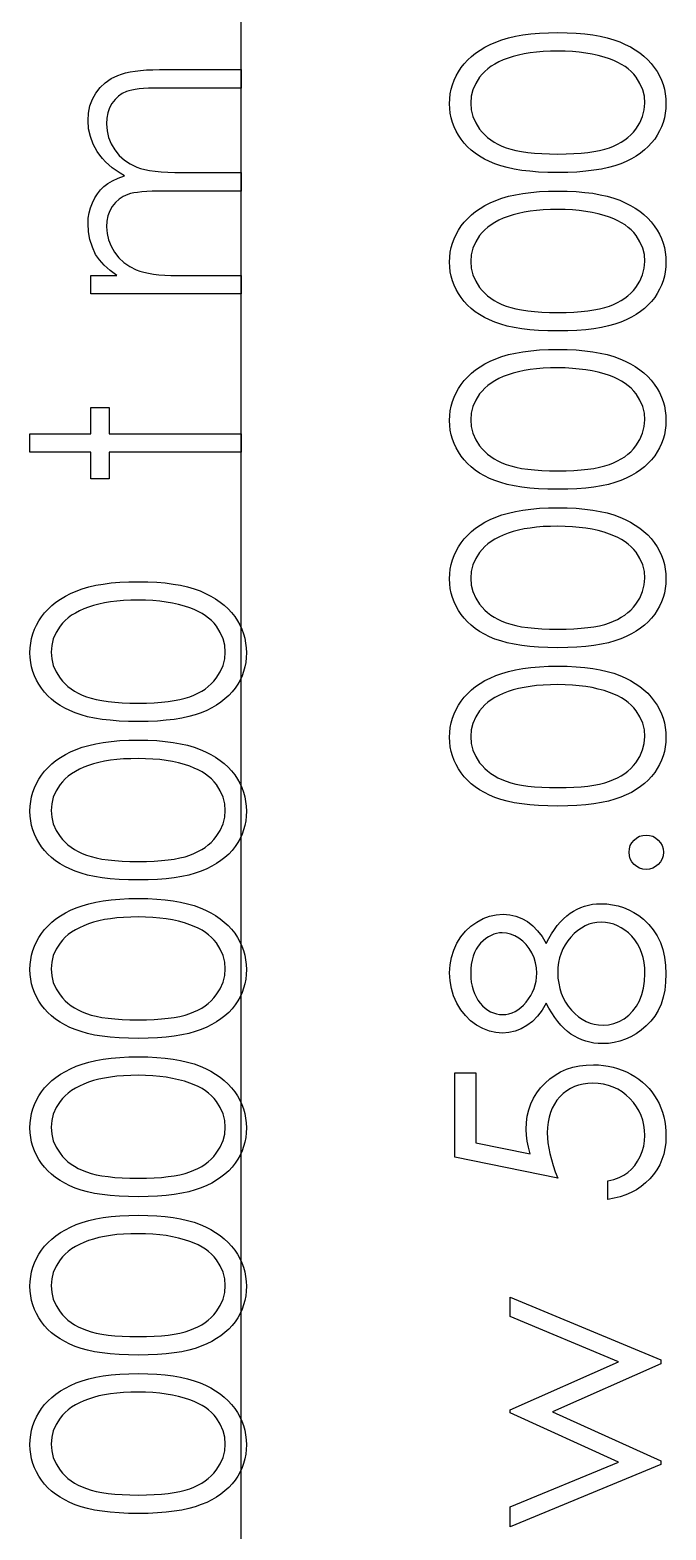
# Model space of a CAD drawing. Header units: millimetres. Extents: x -492 to -44, y 143 to 452.
# Drawn here: x -390.24 to -380.97, y 250.93 to 272.79 of the extents above; entities that cross this region are included whole.
import ezdxf

# ---------------------------------------------------------------- set-up
doc = ezdxf.new("R2010")
doc.units = ezdxf.units.MM

msp = doc.modelspace()

# ---------------------------------------------------------------- linework, layer by layer
at = {"color": 7, "linetype": 'Continuous'}
msp.add_line((-387.161, 164.056), (-387.161, 293.248), dxfattribs=at)
at = {"color": 7, "linetype": 'Continuous', "flags": 128}
for points in [[(-382.544, 270.71), (-382.689, 270.711), (-382.825, 270.717), (-382.953, 270.728), (-383.072, 270.741), (-383.182, 270.759), (-383.284, 270.781), (-383.378, 270.807), (-383.463, 270.836), (-383.542, 270.869), (-383.616, 270.906), (-383.685, 270.946), (-383.749, 270.99), (-383.808, 271.036), (-383.862, 271.085), (-383.911, 271.138), (-383.956, 271.195), (-383.995, 271.253), (-384.029, 271.314), (-384.057, 271.376), (-384.081, 271.44), (-384.099, 271.506), (-384.112, 271.573), (-384.12, 271.642), (-384.123, 271.713), (-384.123, 271.713), (-384.12, 271.784), (-384.112, 271.854), (-384.099, 271.922), (-384.081, 271.989), (-384.057, 272.054), (-384.028, 272.117), (-383.994, 272.179), (-383.954, 272.238), (-383.91, 272.295), (-383.859, 272.35), (-383.805, 272.401), (-383.744, 272.449), (-383.678, 272.494), (-383.607, 272.536), (-383.531, 272.575), (-383.45, 272.611), (-383.362, 272.643), (-383.266, 272.671), (-383.164, 272.695), (-383.055, 272.714), (-382.938, 272.729), (-382.814, 272.74), (-382.683, 272.746), (-382.544, 272.748), (-382.544, 272.748), (-382.407, 272.746), (-382.276, 272.74), (-382.153, 272.729), (-382.037, 272.714), (-381.928, 272.695), (-381.826, 272.672), (-381.731, 272.645), (-381.644, 272.613), (-381.563, 272.577), (-381.487, 272.539), (-381.416, 272.497), (-381.35, 272.452), (-381.29, 272.404), (-381.235, 272.353), (-381.185, 272.298), (-381.139, 272.24), (-381.099, 272.18), (-381.065, 272.118), (-381.035, 272.054), (-381.011, 271.99), (-380.993, 271.923), (-380.98, 271.854), (-380.971, 271.784), (-380.969, 271.713), (-380.969, 271.713), (-380.971, 271.642), (-380.979, 271.573), (-380.992, 271.506), (-381.01, 271.441), (-381.033, 271.377), (-381.062, 271.315), (-381.096, 271.255), (-381.134, 271.197), (-381.178, 271.141), (-381.227, 271.088), (-381.281, 271.039), (-381.34, 270.993), (-381.404, 270.949), (-381.474, 270.909), (-381.548, 270.872), (-381.627, 270.838), (-381.713, 270.808), (-381.808, 270.782), (-381.91, 270.76), (-382.02, 270.742), (-382.139, 270.728), (-382.266, 270.717), (-382.401, 270.711), (-382.544, 270.71)], [(-382.545, 270.979), (-382.425, 270.98), (-382.313, 270.985), (-382.207, 270.992), (-382.109, 271.002), (-382.019, 271.015), (-381.937, 271.03), (-381.862, 271.049), (-381.794, 271.071), (-381.733, 271.095), (-381.675, 271.122), (-381.621, 271.152), (-381.57, 271.184), (-381.524, 271.22), (-381.481, 271.258), (-381.443, 271.298), (-381.408, 271.342), (-381.35, 271.433), (-381.31, 271.527), (-381.285, 271.623), (-381.276, 271.722), (-381.276, 271.722), (-381.284, 271.821), (-381.308, 271.917), (-381.349, 272.009), (-381.405, 272.099), (-381.439, 272.142), (-381.477, 272.181), (-381.52, 272.219), (-381.566, 272.253), (-381.616, 272.285), (-381.671, 272.315), (-381.729, 272.341), (-381.791, 272.365), (-381.791, 272.365), (-381.872, 272.392), (-381.956, 272.415), (-382.044, 272.434), (-382.136, 272.451), (-382.233, 272.463), (-382.333, 272.472), (-382.438, 272.477), (-382.546, 272.479), (-382.546, 272.479), (-382.654, 272.477), (-382.757, 272.473), (-382.855, 272.464), (-382.948, 272.454), (-383.037, 272.439), (-383.12, 272.422), (-383.198, 272.401), (-383.271, 272.378), (-383.34, 272.351), (-383.403, 272.323), (-383.462, 272.291), (-383.516, 272.258), (-383.565, 272.222), (-383.609, 272.183), (-383.65, 272.142), (-383.685, 272.098), (-383.742, 272.008), (-383.782, 271.915), (-383.806, 271.82), (-383.815, 271.722), (-383.815, 271.722), (-383.806, 271.622), (-383.782, 271.526), (-383.742, 271.433), (-383.685, 271.342), (-383.65, 271.298), (-383.611, 271.258), (-383.569, 271.22), (-383.523, 271.186), (-383.472, 271.153), (-383.419, 271.123), (-383.361, 271.096), (-383.299, 271.071), (-383.232, 271.05), (-383.157, 271.031), (-383.074, 271.015), (-382.983, 271.002), (-382.885, 270.992), (-382.78, 270.985), (-382.666, 270.98), (-382.546, 270.979)], [(-389.353, 268.94), (-389.353, 269.21), (-389.353, 269.21), (-388.972, 269.21), (-388.972, 269.21), (-389.071, 269.284), (-389.155, 269.36), (-389.225, 269.436), (-389.281, 269.514), (-389.281, 269.514), (-389.329, 269.622), (-389.364, 269.734), (-389.385, 269.848), (-389.392, 269.966), (-389.392, 269.966), (-389.388, 270.045), (-389.376, 270.122), (-389.356, 270.197), (-389.329, 270.27), (-389.294, 270.339), (-389.255, 270.401), (-389.211, 270.457), (-389.162, 270.505), (-389.104, 270.549), (-389.034, 270.591), (-388.954, 270.628), (-388.862, 270.663), (-388.862, 270.663), (-388.925, 270.699), (-388.984, 270.738), (-389.04, 270.779), (-389.091, 270.821), (-389.138, 270.866), (-389.182, 270.913), (-389.222, 270.963), (-389.257, 271.014), (-389.316, 271.121), (-389.358, 271.233), (-389.383, 271.348), (-389.392, 271.467), (-389.392, 271.467), (-389.385, 271.577), (-389.364, 271.681), (-389.328, 271.777), (-389.278, 271.868), (-389.216, 271.949), (-389.142, 272.019), (-389.056, 272.078), (-388.96, 272.125), (-388.906, 272.145), (-388.846, 272.162), (-388.778, 272.176), (-388.705, 272.189), (-388.626, 272.198), (-388.54, 272.204), (-388.447, 272.208), (-388.349, 272.21), (-388.349, 272.21), (-387.161, 272.21), (-387.161, 272.21), (-387.161, 271.94), (-387.161, 271.94), (-388.35, 271.94), (-388.35, 271.94), (-388.434, 271.94), (-388.511, 271.937), (-388.582, 271.933), (-388.645, 271.928), (-388.703, 271.92), (-388.752, 271.911), (-388.796, 271.901), (-388.832, 271.889), (-388.894, 271.859), (-388.95, 271.82), (-388.999, 271.772), (-389.043, 271.715), (-389.078, 271.651), (-389.103, 271.58), (-389.118, 271.503), (-389.123, 271.42), (-389.123, 271.42), (-389.115, 271.319), (-389.093, 271.222), (-389.055, 271.129), (-389.002, 271.041), (-388.938, 270.96), (-388.862, 270.892), (-388.777, 270.835), (-388.682, 270.789), (-388.628, 270.77), (-388.566, 270.754), (-388.495, 270.741), (-388.415, 270.729), (-388.328, 270.721), (-388.231, 270.714), (-388.127, 270.711), (-388.014, 270.71), (-388.014, 270.71), (-387.161, 270.71), (-387.161, 270.71), (-387.161, 270.44), (-387.161, 270.44), (-388.276, 270.44), (-388.276, 270.44), (-388.37, 270.44), (-388.457, 270.437), (-388.536, 270.433), (-388.607, 270.428), (-388.67, 270.42), (-388.725, 270.412), (-388.772, 270.402), (-388.811, 270.39), (-388.879, 270.36), (-388.939, 270.321), (-388.992, 270.273), (-389.038, 270.215), (-389.075, 270.15), (-389.102, 270.079), (-389.117, 270.002), (-389.123, 269.919), (-389.123, 269.919), (-389.115, 269.821), (-389.093, 269.727), (-389.056, 269.636), (-389.005, 269.548), (-388.942, 269.467), (-388.868, 269.398), (-388.784, 269.339), (-388.691, 269.292), (-388.638, 269.273), (-388.578, 269.256), (-388.512, 269.242), (-388.439, 269.231), (-388.361, 269.221), (-388.275, 269.215), (-388.183, 269.211), (-388.084, 269.21), (-388.084, 269.21), (-387.161, 269.21), (-387.161, 269.21), (-387.161, 268.94), (-387.161, 268.94), (-389.353, 268.94)], [(-382.544, 268.402), (-382.689, 268.404), (-382.825, 268.41), (-382.953, 268.42), (-383.072, 268.434), (-383.182, 268.451), (-383.284, 268.473), (-383.378, 268.499), (-383.463, 268.529), (-383.542, 268.562), (-383.616, 268.598), (-383.685, 268.639), (-383.749, 268.682), (-383.808, 268.728), (-383.862, 268.777), (-383.911, 268.83), (-383.956, 268.887), (-383.995, 268.946), (-384.029, 269.006), (-384.057, 269.068), (-384.081, 269.133), (-384.099, 269.198), (-384.112, 269.265), (-384.12, 269.334), (-384.123, 269.405), (-384.123, 269.405), (-384.12, 269.476), (-384.112, 269.547), (-384.099, 269.615), (-384.081, 269.681), (-384.057, 269.746), (-384.028, 269.809), (-383.994, 269.871), (-383.954, 269.931), (-383.91, 269.988), (-383.859, 270.042), (-383.805, 270.094), (-383.744, 270.142), (-383.678, 270.187), (-383.607, 270.229), (-383.531, 270.267), (-383.45, 270.303), (-383.362, 270.335), (-383.266, 270.363), (-383.164, 270.387), (-383.055, 270.406), (-382.938, 270.421), (-382.814, 270.432), (-382.683, 270.438), (-382.544, 270.44), (-382.544, 270.44), (-382.407, 270.438), (-382.276, 270.432), (-382.153, 270.421), (-382.037, 270.407), (-381.928, 270.387), (-381.826, 270.364), (-381.731, 270.337), (-381.644, 270.305), (-381.563, 270.27), (-381.487, 270.231), (-381.416, 270.19), (-381.35, 270.145), (-381.29, 270.097), (-381.235, 270.045), (-381.185, 269.99), (-381.139, 269.933), (-381.099, 269.872), (-381.065, 269.811), (-381.035, 269.747), (-381.011, 269.682), (-380.993, 269.615), (-380.98, 269.547), (-380.971, 269.476), (-380.969, 269.405), (-380.969, 269.405), (-380.971, 269.334), (-380.979, 269.265), (-380.992, 269.198), (-381.01, 269.133), (-381.033, 269.07), (-381.062, 269.008), (-381.096, 268.948), (-381.134, 268.889), (-381.178, 268.833), (-381.227, 268.78), (-381.281, 268.731), (-381.34, 268.685), (-381.404, 268.642), (-381.474, 268.601), (-381.548, 268.564), (-381.627, 268.53), (-381.713, 268.5), (-381.808, 268.474), (-381.91, 268.452), (-382.02, 268.434), (-382.139, 268.42), (-382.266, 268.41), (-382.401, 268.404), (-382.544, 268.402)], [(-382.545, 268.671), (-382.425, 268.672), (-382.313, 268.677), (-382.207, 268.684), (-382.109, 268.694), (-382.019, 268.707), (-381.937, 268.723), (-381.862, 268.741), (-381.794, 268.763), (-381.733, 268.788), (-381.675, 268.815), (-381.621, 268.844), (-381.57, 268.877), (-381.524, 268.912), (-381.481, 268.95), (-381.443, 268.991), (-381.408, 269.034), (-381.35, 269.125), (-381.31, 269.219), (-381.285, 269.315), (-381.276, 269.414), (-381.276, 269.414), (-381.284, 269.513), (-381.308, 269.609), (-381.349, 269.702), (-381.405, 269.791), (-381.439, 269.834), (-381.477, 269.874), (-381.52, 269.911), (-381.566, 269.946), (-381.616, 269.978), (-381.671, 270.007), (-381.729, 270.033), (-381.791, 270.058), (-381.791, 270.058), (-381.872, 270.084), (-381.956, 270.107), (-382.044, 270.127), (-382.136, 270.143), (-382.233, 270.155), (-382.333, 270.164), (-382.438, 270.169), (-382.546, 270.171), (-382.546, 270.171), (-382.654, 270.169), (-382.757, 270.165), (-382.855, 270.157), (-382.948, 270.146), (-383.037, 270.131), (-383.12, 270.115), (-383.198, 270.094), (-383.271, 270.07), (-383.34, 270.044), (-383.403, 270.015), (-383.462, 269.984), (-383.516, 269.95), (-383.565, 269.914), (-383.609, 269.875), (-383.65, 269.834), (-383.685, 269.791), (-383.742, 269.7), (-383.782, 269.607), (-383.806, 269.512), (-383.815, 269.414), (-383.815, 269.414), (-383.806, 269.315), (-383.782, 269.218), (-383.742, 269.125), (-383.685, 269.034), (-383.65, 268.991), (-383.611, 268.951), (-383.569, 268.913), (-383.523, 268.878), (-383.472, 268.845), (-383.419, 268.815), (-383.361, 268.788), (-383.299, 268.764), (-383.232, 268.742), (-383.157, 268.723), (-383.074, 268.707), (-382.983, 268.695), (-382.885, 268.684), (-382.78, 268.677), (-382.666, 268.672), (-382.546, 268.671)], [(-382.544, 266.094), (-382.689, 266.096), (-382.825, 266.102), (-382.953, 266.112), (-383.072, 266.126), (-383.182, 266.143), (-383.284, 266.166), (-383.378, 266.192), (-383.463, 266.221), (-383.542, 266.254), (-383.616, 266.291), (-383.685, 266.331), (-383.749, 266.374), (-383.808, 266.42), (-383.862, 266.47), (-383.911, 266.523), (-383.956, 266.579), (-383.995, 266.638), (-384.029, 266.699), (-384.057, 266.761), (-384.081, 266.825), (-384.099, 266.89), (-384.112, 266.958), (-384.12, 267.026), (-384.123, 267.097), (-384.123, 267.097), (-384.12, 267.169), (-384.112, 267.239), (-384.099, 267.307), (-384.081, 267.374), (-384.057, 267.439), (-384.028, 267.502), (-383.994, 267.564), (-383.954, 267.623), (-383.91, 267.68), (-383.859, 267.735), (-383.805, 267.786), (-383.744, 267.834), (-383.678, 267.879), (-383.607, 267.921), (-383.531, 267.96), (-383.45, 267.996), (-383.362, 268.027), (-383.266, 268.056), (-383.164, 268.079), (-383.055, 268.098), (-382.938, 268.113), (-382.814, 268.124), (-382.683, 268.13), (-382.544, 268.133), (-382.544, 268.133), (-382.407, 268.13), (-382.276, 268.124), (-382.153, 268.113), (-382.037, 268.099), (-381.928, 268.08), (-381.826, 268.056), (-381.731, 268.029), (-381.644, 267.997), (-381.563, 267.962), (-381.487, 267.923), (-381.416, 267.882), (-381.35, 267.837), (-381.29, 267.789), (-381.235, 267.737), (-381.185, 267.683), (-381.139, 267.625), (-381.099, 267.565), (-381.065, 267.503), (-381.035, 267.439), (-381.011, 267.374), (-380.993, 267.308), (-380.98, 267.239), (-380.971, 267.169), (-380.969, 267.097), (-380.969, 267.097), (-380.971, 267.026), (-380.979, 266.958), (-380.992, 266.89), (-381.01, 266.826), (-381.033, 266.762), (-381.062, 266.7), (-381.096, 266.64), (-381.134, 266.582), (-381.178, 266.526), (-381.227, 266.473), (-381.281, 266.423), (-381.34, 266.377), (-381.404, 266.334), (-381.474, 266.294), (-381.548, 266.256), (-381.627, 266.223), (-381.713, 266.193), (-381.808, 266.166), (-381.91, 266.145), (-382.02, 266.127), (-382.139, 266.112), (-382.266, 266.102), (-382.401, 266.096), (-382.544, 266.094)], [(-382.545, 266.363), (-382.425, 266.365), (-382.313, 266.369), (-382.207, 266.377), (-382.109, 266.386), (-382.019, 266.399), (-381.937, 266.415), (-381.862, 266.434), (-381.794, 266.455), (-381.733, 266.48), (-381.675, 266.507), (-381.621, 266.536), (-381.57, 266.569), (-381.524, 266.604), (-381.481, 266.642), (-381.443, 266.683), (-381.408, 266.726), (-381.35, 266.818), (-381.31, 266.911), (-381.285, 267.008), (-381.276, 267.106), (-381.276, 267.106), (-381.284, 267.205), (-381.308, 267.301), (-381.349, 267.394), (-381.405, 267.484), (-381.439, 267.526), (-381.477, 267.566), (-381.52, 267.603), (-381.566, 267.638), (-381.616, 267.67), (-381.671, 267.699), (-381.729, 267.726), (-381.791, 267.75), (-381.791, 267.75), (-381.872, 267.776), (-381.956, 267.8), (-382.044, 267.819), (-382.136, 267.835), (-382.233, 267.847), (-382.333, 267.856), (-382.438, 267.862), (-382.546, 267.863), (-382.546, 267.863), (-382.654, 267.862), (-382.757, 267.857), (-382.855, 267.849), (-382.948, 267.838), (-383.037, 267.824), (-383.12, 267.807), (-383.198, 267.786), (-383.271, 267.762), (-383.34, 267.736), (-383.403, 267.707), (-383.462, 267.676), (-383.516, 267.642), (-383.565, 267.606), (-383.609, 267.567), (-383.65, 267.526), (-383.685, 267.483), (-383.742, 267.392), (-383.782, 267.3), (-383.806, 267.204), (-383.815, 267.106), (-383.815, 267.106), (-383.806, 267.007), (-383.782, 266.91), (-383.742, 266.817), (-383.685, 266.726), (-383.65, 266.683), (-383.611, 266.643), (-383.569, 266.605), (-383.523, 266.57), (-383.472, 266.538), (-383.419, 266.508), (-383.361, 266.481), (-383.299, 266.456), (-383.232, 266.434), (-383.157, 266.416), (-383.074, 266.399), (-382.983, 266.387), (-382.885, 266.377), (-382.78, 266.369), (-382.666, 266.365), (-382.546, 266.363)], [(-390.238, 266.633), (-390.238, 266.902), (-390.238, 266.902), (-389.353, 266.902), (-389.353, 266.902), (-389.353, 267.286), (-389.353, 267.286), (-389.084, 267.286), (-389.084, 267.286), (-389.084, 266.902), (-389.084, 266.902), (-387.161, 266.902), (-387.161, 266.902), (-387.161, 266.633), (-387.161, 266.633), (-389.084, 266.633), (-389.084, 266.633), (-389.084, 266.248), (-389.084, 266.248), (-389.353, 266.248), (-389.353, 266.248), (-389.353, 266.633), (-389.353, 266.633), (-390.238, 266.633)], [(-382.544, 263.786), (-382.689, 263.788), (-382.825, 263.794), (-382.953, 263.804), (-383.072, 263.818), (-383.182, 263.836), (-383.284, 263.858), (-383.378, 263.884), (-383.463, 263.913), (-383.542, 263.946), (-383.616, 263.983), (-383.685, 264.023), (-383.749, 264.067), (-383.808, 264.113), (-383.862, 264.162), (-383.911, 264.215), (-383.956, 264.271), (-383.995, 264.33), (-384.029, 264.391), (-384.057, 264.453), (-384.081, 264.517), (-384.099, 264.583), (-384.112, 264.65), (-384.12, 264.719), (-384.123, 264.789), (-384.123, 264.789), (-384.12, 264.861), (-384.112, 264.931), (-384.099, 264.999), (-384.081, 265.066), (-384.057, 265.131), (-384.028, 265.194), (-383.994, 265.256), (-383.954, 265.315), (-383.91, 265.372), (-383.859, 265.427), (-383.805, 265.478), (-383.744, 265.526), (-383.678, 265.571), (-383.607, 265.613), (-383.531, 265.652), (-383.45, 265.688), (-383.362, 265.72), (-383.266, 265.748), (-383.164, 265.771), (-383.055, 265.791), (-382.938, 265.806), (-382.814, 265.817), (-382.683, 265.823), (-382.544, 265.825), (-382.544, 265.825), (-382.407, 265.823), (-382.276, 265.817), (-382.153, 265.806), (-382.037, 265.791), (-381.928, 265.772), (-381.826, 265.749), (-381.731, 265.722), (-381.644, 265.69), (-381.563, 265.654), (-381.487, 265.616), (-381.416, 265.574), (-381.35, 265.529), (-381.29, 265.481), (-381.235, 265.429), (-381.185, 265.375), (-381.139, 265.317), (-381.099, 265.257), (-381.065, 265.195), (-381.035, 265.131), (-381.011, 265.067), (-380.993, 265), (-380.98, 264.931), (-380.971, 264.861), (-380.969, 264.789), (-380.969, 264.789), (-380.971, 264.719), (-380.979, 264.65), (-380.992, 264.583), (-381.01, 264.518), (-381.033, 264.454), (-381.062, 264.392), (-381.096, 264.332), (-381.134, 264.274), (-381.178, 264.218), (-381.227, 264.165), (-381.281, 264.116), (-381.34, 264.07), (-381.404, 264.026), (-381.474, 263.986), (-381.548, 263.949), (-381.627, 263.915), (-381.713, 263.885), (-381.808, 263.859), (-381.91, 263.837), (-382.02, 263.819), (-382.139, 263.804), (-382.266, 263.794), (-382.401, 263.788), (-382.544, 263.786)], [(-382.545, 264.056), (-382.425, 264.057), (-382.313, 264.062), (-382.207, 264.069), (-382.109, 264.079), (-382.019, 264.092), (-381.937, 264.107), (-381.862, 264.126), (-381.794, 264.148), (-381.733, 264.172), (-381.675, 264.199), (-381.621, 264.229), (-381.57, 264.261), (-381.524, 264.297), (-381.481, 264.335), (-381.443, 264.375), (-381.408, 264.419), (-381.35, 264.51), (-381.31, 264.604), (-381.285, 264.7), (-381.276, 264.798), (-381.276, 264.798), (-381.284, 264.898), (-381.308, 264.994), (-381.349, 265.086), (-381.405, 265.176), (-381.439, 265.219), (-381.477, 265.258), (-381.52, 265.295), (-381.566, 265.33), (-381.616, 265.362), (-381.671, 265.392), (-381.729, 265.418), (-381.791, 265.442), (-381.791, 265.442), (-381.872, 265.469), (-381.956, 265.492), (-382.044, 265.511), (-382.136, 265.527), (-382.233, 265.539), (-382.333, 265.548), (-382.438, 265.554), (-382.546, 265.556), (-382.546, 265.556), (-382.654, 265.554), (-382.757, 265.55), (-382.855, 265.541), (-382.948, 265.53), (-383.037, 265.516), (-383.12, 265.499), (-383.198, 265.478), (-383.271, 265.455), (-383.34, 265.428), (-383.403, 265.399), (-383.462, 265.368), (-383.516, 265.335), (-383.565, 265.298), (-383.609, 265.259), (-383.65, 265.219), (-383.685, 265.175), (-383.742, 265.085), (-383.782, 264.992), (-383.806, 264.896), (-383.815, 264.798), (-383.815, 264.798), (-383.806, 264.699), (-383.782, 264.603), (-383.742, 264.509), (-383.685, 264.419), (-383.65, 264.375), (-383.611, 264.335), (-383.569, 264.297), (-383.523, 264.262), (-383.472, 264.23), (-383.419, 264.2), (-383.361, 264.173), (-383.299, 264.148), (-383.232, 264.127), (-383.157, 264.108), (-383.074, 264.092), (-382.983, 264.079), (-382.885, 264.069), (-382.78, 264.062), (-382.666, 264.057), (-382.546, 264.056)], [(-388.66, 262.71), (-388.804, 262.711), (-388.94, 262.717), (-389.068, 262.728), (-389.187, 262.741), (-389.297, 262.759), (-389.4, 262.781), (-389.493, 262.807), (-389.579, 262.836), (-389.657, 262.869), (-389.731, 262.906), (-389.8, 262.946), (-389.864, 262.99), (-389.923, 263.036), (-389.977, 263.085), (-390.026, 263.138), (-390.071, 263.195), (-390.11, 263.253), (-390.144, 263.314), (-390.172, 263.376), (-390.196, 263.44), (-390.215, 263.506), (-390.228, 263.573), (-390.236, 263.642), (-390.238, 263.713), (-390.238, 263.713), (-390.236, 263.784), (-390.227, 263.854), (-390.215, 263.922), (-390.196, 263.989), (-390.172, 264.054), (-390.143, 264.117), (-390.109, 264.179), (-390.07, 264.238), (-390.025, 264.295), (-389.975, 264.35), (-389.92, 264.401), (-389.859, 264.449), (-389.794, 264.494), (-389.722, 264.536), (-389.647, 264.575), (-389.565, 264.611), (-389.477, 264.643), (-389.382, 264.671), (-389.279, 264.695), (-389.17, 264.714), (-389.053, 264.729), (-388.929, 264.74), (-388.798, 264.746), (-388.66, 264.748), (-388.66, 264.748), (-388.522, 264.746), (-388.391, 264.74), (-388.268, 264.729), (-388.152, 264.714), (-388.043, 264.695), (-387.941, 264.672), (-387.847, 264.645), (-387.76, 264.613), (-387.678, 264.577), (-387.603, 264.539), (-387.532, 264.497), (-387.466, 264.452), (-387.406, 264.404), (-387.35, 264.353), (-387.3, 264.298), (-387.255, 264.24), (-387.215, 264.18), (-387.18, 264.118), (-387.151, 264.054), (-387.127, 263.99), (-387.108, 263.923), (-387.095, 263.854), (-387.087, 263.784), (-387.084, 263.713), (-387.084, 263.713), (-387.087, 263.642), (-387.094, 263.573), (-387.108, 263.506), (-387.126, 263.441), (-387.148, 263.377), (-387.177, 263.315), (-387.211, 263.255), (-387.249, 263.197), (-387.293, 263.141), (-387.342, 263.088), (-387.396, 263.039), (-387.456, 262.993), (-387.52, 262.949), (-387.589, 262.909), (-387.663, 262.872), (-387.743, 262.838), (-387.829, 262.808), (-387.923, 262.782), (-388.025, 262.76), (-388.136, 262.742), (-388.255, 262.728), (-388.382, 262.717), (-388.517, 262.711), (-388.66, 262.71)], [(-388.661, 262.979), (-388.541, 262.98), (-388.428, 262.985), (-388.323, 262.992), (-388.225, 263.002), (-388.135, 263.015), (-388.052, 263.03), (-387.977, 263.049), (-387.91, 263.071), (-387.848, 263.095), (-387.79, 263.122), (-387.736, 263.152), (-387.686, 263.184), (-387.639, 263.22), (-387.597, 263.258), (-387.558, 263.298), (-387.523, 263.342), (-387.466, 263.433), (-387.425, 263.527), (-387.4, 263.623), (-387.392, 263.722), (-387.392, 263.722), (-387.4, 263.821), (-387.424, 263.917), (-387.464, 264.009), (-387.52, 264.099), (-387.555, 264.142), (-387.593, 264.181), (-387.635, 264.219), (-387.681, 264.253), (-387.731, 264.285), (-387.786, 264.315), (-387.844, 264.341), (-387.907, 264.365), (-387.907, 264.365), (-387.987, 264.392), (-388.072, 264.415), (-388.16, 264.434), (-388.252, 264.451), (-388.348, 264.463), (-388.448, 264.472), (-388.553, 264.477), (-388.661, 264.479), (-388.661, 264.479), (-388.769, 264.477), (-388.873, 264.473), (-388.971, 264.464), (-389.064, 264.454), (-389.152, 264.439), (-389.235, 264.422), (-389.313, 264.401), (-389.386, 264.378), (-389.455, 264.351), (-389.518, 264.323), (-389.577, 264.291), (-389.631, 264.258), (-389.68, 264.222), (-389.725, 264.183), (-389.765, 264.142), (-389.8, 264.098), (-389.857, 264.008), (-389.898, 263.915), (-389.922, 263.82), (-389.93, 263.722), (-389.93, 263.722), (-389.922, 263.622), (-389.898, 263.526), (-389.857, 263.433), (-389.8, 263.342), (-389.765, 263.298), (-389.727, 263.258), (-389.685, 263.22), (-389.638, 263.186), (-389.588, 263.153), (-389.534, 263.123), (-389.477, 263.096), (-389.415, 263.071), (-389.347, 263.05), (-389.272, 263.031), (-389.189, 263.015), (-389.099, 263.002), (-389.001, 262.992), (-388.895, 262.985), (-388.782, 262.98), (-388.661, 262.979)], [(-382.544, 261.479), (-382.689, 261.481), (-382.825, 261.487), (-382.953, 261.497), (-383.072, 261.511), (-383.182, 261.528), (-383.284, 261.55), (-383.378, 261.576), (-383.463, 261.606), (-383.542, 261.639), (-383.616, 261.675), (-383.685, 261.716), (-383.749, 261.759), (-383.808, 261.805), (-383.862, 261.854), (-383.911, 261.907), (-383.956, 261.964), (-383.995, 262.023), (-384.029, 262.083), (-384.057, 262.145), (-384.081, 262.21), (-384.099, 262.275), (-384.112, 262.342), (-384.12, 262.411), (-384.123, 262.482), (-384.123, 262.482), (-384.12, 262.553), (-384.112, 262.624), (-384.099, 262.692), (-384.081, 262.758), (-384.057, 262.823), (-384.028, 262.886), (-383.994, 262.948), (-383.954, 263.008), (-383.91, 263.065), (-383.859, 263.119), (-383.805, 263.17), (-383.744, 263.219), (-383.678, 263.264), (-383.607, 263.306), (-383.531, 263.344), (-383.45, 263.38), (-383.362, 263.412), (-383.266, 263.44), (-383.164, 263.464), (-383.055, 263.483), (-382.938, 263.498), (-382.814, 263.509), (-382.683, 263.515), (-382.544, 263.517), (-382.544, 263.517), (-382.407, 263.515), (-382.276, 263.509), (-382.153, 263.498), (-382.037, 263.484), (-381.928, 263.464), (-381.826, 263.441), (-381.731, 263.414), (-381.644, 263.382), (-381.563, 263.347), (-381.487, 263.308), (-381.416, 263.267), (-381.35, 263.222), (-381.29, 263.173), (-381.235, 263.122), (-381.185, 263.067), (-381.139, 263.009), (-381.099, 262.949), (-381.065, 262.887), (-381.035, 262.824), (-381.011, 262.759), (-380.993, 262.692), (-380.98, 262.624), (-380.971, 262.553), (-380.969, 262.482), (-380.969, 262.482), (-380.971, 262.411), (-380.979, 262.342), (-380.992, 262.275), (-381.01, 262.21), (-381.033, 262.146), (-381.062, 262.085), (-381.096, 262.024), (-381.134, 261.966), (-381.178, 261.91), (-381.227, 261.857), (-381.281, 261.808), (-381.34, 261.762), (-381.404, 261.719), (-381.474, 261.678), (-381.548, 261.641), (-381.627, 261.607), (-381.713, 261.577), (-381.808, 261.551), (-381.91, 261.529), (-382.02, 261.511), (-382.139, 261.497), (-382.266, 261.487), (-382.401, 261.481), (-382.544, 261.479)], [(-382.545, 261.748), (-382.425, 261.749), (-382.313, 261.754), (-382.207, 261.761), (-382.109, 261.771), (-382.019, 261.784), (-381.937, 261.8), (-381.862, 261.818), (-381.794, 261.84), (-381.733, 261.865), (-381.675, 261.892), (-381.621, 261.921), (-381.57, 261.954), (-381.524, 261.989), (-381.481, 262.027), (-381.443, 262.068), (-381.408, 262.111), (-381.35, 262.202), (-381.31, 262.296), (-381.285, 262.392), (-381.276, 262.491), (-381.276, 262.491), (-381.284, 262.59), (-381.308, 262.686), (-381.349, 262.779), (-381.405, 262.868), (-381.439, 262.911), (-381.477, 262.951), (-381.52, 262.988), (-381.566, 263.023), (-381.616, 263.054), (-381.671, 263.084), (-381.729, 263.11), (-381.791, 263.134), (-381.791, 263.134), (-381.872, 263.161), (-381.956, 263.184), (-382.044, 263.204), (-382.136, 263.22), (-382.233, 263.232), (-382.333, 263.241), (-382.438, 263.246), (-382.546, 263.248), (-382.546, 263.248), (-382.654, 263.246), (-382.757, 263.242), (-382.855, 263.234), (-382.948, 263.223), (-383.037, 263.208), (-383.12, 263.192), (-383.198, 263.17), (-383.271, 263.147), (-383.34, 263.121), (-383.403, 263.092), (-383.462, 263.061), (-383.516, 263.027), (-383.565, 262.991), (-383.609, 262.952), (-383.65, 262.911), (-383.685, 262.868), (-383.742, 262.777), (-383.782, 262.684), (-383.806, 262.589), (-383.815, 262.491), (-383.815, 262.491), (-383.806, 262.392), (-383.782, 262.295), (-383.742, 262.202), (-383.685, 262.111), (-383.65, 262.068), (-383.611, 262.027), (-383.569, 261.99), (-383.523, 261.955), (-383.472, 261.922), (-383.419, 261.892), (-383.361, 261.865), (-383.299, 261.841), (-383.232, 261.819), (-383.157, 261.8), (-383.074, 261.784), (-382.983, 261.771), (-382.885, 261.761), (-382.78, 261.754), (-382.666, 261.749), (-382.546, 261.748)], [(-388.66, 260.402), (-388.804, 260.404), (-388.94, 260.41), (-389.068, 260.42), (-389.187, 260.434), (-389.297, 260.451), (-389.4, 260.473), (-389.493, 260.499), (-389.579, 260.529), (-389.657, 260.562), (-389.731, 260.598), (-389.8, 260.639), (-389.864, 260.682), (-389.923, 260.728), (-389.977, 260.777), (-390.026, 260.83), (-390.071, 260.887), (-390.11, 260.946), (-390.144, 261.006), (-390.172, 261.068), (-390.196, 261.133), (-390.215, 261.198), (-390.228, 261.265), (-390.236, 261.334), (-390.238, 261.405), (-390.238, 261.405), (-390.236, 261.476), (-390.227, 261.547), (-390.215, 261.615), (-390.196, 261.681), (-390.172, 261.746), (-390.143, 261.809), (-390.109, 261.871), (-390.07, 261.931), (-390.025, 261.988), (-389.975, 262.042), (-389.92, 262.094), (-389.859, 262.142), (-389.794, 262.187), (-389.722, 262.229), (-389.647, 262.267), (-389.565, 262.303), (-389.477, 262.335), (-389.382, 262.363), (-389.279, 262.387), (-389.17, 262.406), (-389.053, 262.421), (-388.929, 262.432), (-388.798, 262.438), (-388.66, 262.44), (-388.66, 262.44), (-388.522, 262.438), (-388.391, 262.432), (-388.268, 262.421), (-388.152, 262.407), (-388.043, 262.387), (-387.941, 262.364), (-387.847, 262.337), (-387.76, 262.305), (-387.678, 262.27), (-387.603, 262.231), (-387.532, 262.19), (-387.466, 262.145), (-387.406, 262.097), (-387.35, 262.045), (-387.3, 261.99), (-387.255, 261.933), (-387.215, 261.872), (-387.18, 261.811), (-387.151, 261.747), (-387.127, 261.682), (-387.108, 261.615), (-387.095, 261.547), (-387.087, 261.476), (-387.084, 261.405), (-387.084, 261.405), (-387.087, 261.334), (-387.094, 261.265), (-387.108, 261.198), (-387.126, 261.133), (-387.148, 261.07), (-387.177, 261.008), (-387.211, 260.948), (-387.249, 260.889), (-387.293, 260.833), (-387.342, 260.78), (-387.396, 260.731), (-387.456, 260.685), (-387.52, 260.642), (-387.589, 260.601), (-387.663, 260.564), (-387.743, 260.53), (-387.829, 260.5), (-387.923, 260.474), (-388.025, 260.452), (-388.136, 260.434), (-388.255, 260.42), (-388.382, 260.41), (-388.517, 260.404), (-388.66, 260.402)], [(-388.661, 260.671), (-388.541, 260.672), (-388.428, 260.677), (-388.323, 260.684), (-388.225, 260.694), (-388.135, 260.707), (-388.052, 260.723), (-387.977, 260.741), (-387.91, 260.763), (-387.848, 260.788), (-387.79, 260.815), (-387.736, 260.844), (-387.686, 260.877), (-387.639, 260.912), (-387.597, 260.95), (-387.558, 260.991), (-387.523, 261.034), (-387.466, 261.125), (-387.425, 261.219), (-387.4, 261.315), (-387.392, 261.414), (-387.392, 261.414), (-387.4, 261.513), (-387.424, 261.609), (-387.464, 261.702), (-387.52, 261.791), (-387.555, 261.834), (-387.593, 261.874), (-387.635, 261.911), (-387.681, 261.946), (-387.731, 261.978), (-387.786, 262.007), (-387.844, 262.033), (-387.907, 262.058), (-387.907, 262.058), (-387.987, 262.084), (-388.072, 262.107), (-388.16, 262.127), (-388.252, 262.143), (-388.348, 262.155), (-388.448, 262.164), (-388.553, 262.169), (-388.661, 262.171), (-388.661, 262.171), (-388.769, 262.169), (-388.873, 262.165), (-388.971, 262.157), (-389.064, 262.146), (-389.152, 262.131), (-389.235, 262.115), (-389.313, 262.094), (-389.386, 262.07), (-389.455, 262.044), (-389.518, 262.015), (-389.577, 261.984), (-389.631, 261.95), (-389.68, 261.914), (-389.725, 261.875), (-389.765, 261.834), (-389.8, 261.791), (-389.857, 261.7), (-389.898, 261.607), (-389.922, 261.512), (-389.93, 261.414), (-389.93, 261.414), (-389.922, 261.315), (-389.898, 261.218), (-389.857, 261.125), (-389.8, 261.034), (-389.765, 260.991), (-389.727, 260.951), (-389.685, 260.913), (-389.638, 260.878), (-389.588, 260.845), (-389.534, 260.815), (-389.477, 260.788), (-389.415, 260.764), (-389.347, 260.742), (-389.272, 260.723), (-389.189, 260.707), (-389.099, 260.695), (-389.001, 260.684), (-388.895, 260.677), (-388.782, 260.672), (-388.661, 260.671)], [(-381.507, 260.806), (-381.502, 260.856), (-381.489, 260.902), (-381.466, 260.944), (-381.435, 260.982), (-381.396, 261.014), (-381.354, 261.038), (-381.308, 261.051), (-381.257, 261.056), (-381.257, 261.056), (-381.208, 261.051), (-381.162, 261.038), (-381.12, 261.014), (-381.081, 260.982), (-381.049, 260.944), (-381.026, 260.902), (-381.012, 260.856), (-381.007, 260.806), (-381.007, 260.806), (-381.012, 260.756), (-381.026, 260.71), (-381.049, 260.667), (-381.081, 260.629), (-381.12, 260.597), (-381.162, 260.574), (-381.208, 260.561), (-381.257, 260.556), (-381.257, 260.556), (-381.308, 260.561), (-381.354, 260.574), (-381.396, 260.597), (-381.435, 260.629), (-381.466, 260.667), (-381.489, 260.71), (-381.502, 260.756), (-381.507, 260.806)], [(-388.66, 258.094), (-388.804, 258.096), (-388.94, 258.102), (-389.068, 258.112), (-389.187, 258.126), (-389.297, 258.143), (-389.4, 258.166), (-389.493, 258.192), (-389.579, 258.221), (-389.657, 258.254), (-389.731, 258.291), (-389.8, 258.331), (-389.864, 258.374), (-389.923, 258.42), (-389.977, 258.47), (-390.026, 258.523), (-390.071, 258.579), (-390.11, 258.638), (-390.144, 258.699), (-390.172, 258.761), (-390.196, 258.825), (-390.215, 258.89), (-390.228, 258.958), (-390.236, 259.026), (-390.238, 259.097), (-390.238, 259.097), (-390.236, 259.169), (-390.227, 259.239), (-390.215, 259.307), (-390.196, 259.374), (-390.172, 259.439), (-390.143, 259.502), (-390.109, 259.564), (-390.07, 259.623), (-390.025, 259.68), (-389.975, 259.735), (-389.92, 259.786), (-389.859, 259.834), (-389.794, 259.879), (-389.722, 259.921), (-389.647, 259.96), (-389.565, 259.996), (-389.477, 260.027), (-389.382, 260.056), (-389.279, 260.079), (-389.17, 260.098), (-389.053, 260.113), (-388.929, 260.124), (-388.798, 260.13), (-388.66, 260.133), (-388.66, 260.133), (-388.522, 260.13), (-388.391, 260.124), (-388.268, 260.113), (-388.152, 260.099), (-388.043, 260.08), (-387.941, 260.056), (-387.847, 260.029), (-387.76, 259.997), (-387.678, 259.962), (-387.603, 259.923), (-387.532, 259.882), (-387.466, 259.837), (-387.406, 259.789), (-387.35, 259.737), (-387.3, 259.683), (-387.255, 259.625), (-387.215, 259.565), (-387.18, 259.503), (-387.151, 259.439), (-387.127, 259.374), (-387.108, 259.308), (-387.095, 259.239), (-387.087, 259.169), (-387.084, 259.097), (-387.084, 259.097), (-387.087, 259.026), (-387.094, 258.958), (-387.108, 258.89), (-387.126, 258.826), (-387.148, 258.762), (-387.177, 258.7), (-387.211, 258.64), (-387.249, 258.582), (-387.293, 258.526), (-387.342, 258.473), (-387.396, 258.423), (-387.456, 258.377), (-387.52, 258.334), (-387.589, 258.294), (-387.663, 258.256), (-387.743, 258.223), (-387.829, 258.193), (-387.923, 258.166), (-388.025, 258.145), (-388.136, 258.127), (-388.255, 258.112), (-388.382, 258.102), (-388.517, 258.096), (-388.66, 258.094)], [(-382.717, 259.476), (-382.678, 259.549), (-382.638, 259.617), (-382.596, 259.679), (-382.553, 259.737), (-382.508, 259.79), (-382.463, 259.838), (-382.416, 259.88), (-382.367, 259.917), (-382.317, 259.949), (-382.265, 259.978), (-382.212, 260.002), (-382.157, 260.021), (-382.1, 260.036), (-382.041, 260.047), (-381.981, 260.053), (-381.919, 260.056), (-381.919, 260.056), (-381.833, 260.052), (-381.749, 260.041), (-381.667, 260.024), (-381.588, 259.999), (-381.511, 259.967), (-381.438, 259.928), (-381.367, 259.882), (-381.298, 259.829), (-381.298, 259.829), (-381.221, 259.755), (-381.154, 259.675), (-381.097, 259.586), (-381.051, 259.49), (-381.015, 259.387), (-380.989, 259.276), (-380.974, 259.158), (-380.969, 259.032), (-380.969, 259.032), (-380.974, 258.911), (-380.987, 258.798), (-381.01, 258.692), (-381.041, 258.594), (-381.082, 258.502), (-381.132, 258.419), (-381.19, 258.344), (-381.258, 258.275), (-381.331, 258.214), (-381.406, 258.162), (-381.483, 258.118), (-381.561, 258.082), (-381.642, 258.053), (-381.725, 258.033), (-381.809, 258.021), (-381.895, 258.017), (-381.895, 258.017), (-381.958, 258.02), (-382.019, 258.026), (-382.079, 258.037), (-382.137, 258.052), (-382.194, 258.072), (-382.249, 258.096), (-382.302, 258.124), (-382.354, 258.157), (-382.404, 258.195), (-382.453, 258.237), (-382.501, 258.286), (-382.546, 258.34), (-382.591, 258.399), (-382.635, 258.464), (-382.677, 258.533), (-382.717, 258.609), (-382.717, 258.609), (-382.776, 258.506), (-382.843, 258.417), (-382.916, 258.342), (-382.996, 258.28), (-383.081, 258.232), (-383.168, 258.199), (-383.259, 258.178), (-383.353, 258.171), (-383.353, 258.171), (-383.448, 258.178), (-383.543, 258.2), (-383.636, 258.237), (-383.729, 258.287), (-383.816, 258.351), (-383.892, 258.425), (-383.96, 258.511), (-384.017, 258.607), (-384.064, 258.712), (-384.096, 258.821), (-384.116, 258.933), (-384.123, 259.05), (-384.123, 259.05), (-384.116, 259.164), (-384.096, 259.274), (-384.063, 259.379), (-384.016, 259.48), (-383.959, 259.574), (-383.891, 259.656), (-383.814, 259.728), (-383.728, 259.789), (-383.635, 259.839), (-383.54, 259.874), (-383.444, 259.895), (-383.344, 259.902), (-383.344, 259.902), (-383.247, 259.895), (-383.155, 259.875), (-383.069, 259.842), (-382.988, 259.795), (-382.912, 259.735), (-382.842, 259.663), (-382.776, 259.576), (-382.717, 259.476)], [(-388.661, 258.363), (-388.541, 258.365), (-388.428, 258.369), (-388.323, 258.377), (-388.225, 258.386), (-388.135, 258.399), (-388.052, 258.415), (-387.977, 258.434), (-387.91, 258.455), (-387.848, 258.48), (-387.79, 258.507), (-387.736, 258.536), (-387.686, 258.569), (-387.639, 258.604), (-387.597, 258.642), (-387.558, 258.683), (-387.523, 258.726), (-387.466, 258.818), (-387.425, 258.911), (-387.4, 259.008), (-387.392, 259.106), (-387.392, 259.106), (-387.4, 259.205), (-387.424, 259.301), (-387.464, 259.394), (-387.52, 259.484), (-387.555, 259.526), (-387.593, 259.566), (-387.635, 259.603), (-387.681, 259.638), (-387.731, 259.67), (-387.786, 259.699), (-387.844, 259.726), (-387.907, 259.75), (-387.907, 259.75), (-387.987, 259.776), (-388.072, 259.8), (-388.16, 259.819), (-388.252, 259.835), (-388.348, 259.847), (-388.448, 259.856), (-388.553, 259.862), (-388.661, 259.863), (-388.661, 259.863), (-388.769, 259.862), (-388.873, 259.857), (-388.971, 259.849), (-389.064, 259.838), (-389.152, 259.824), (-389.235, 259.807), (-389.313, 259.786), (-389.386, 259.762), (-389.455, 259.736), (-389.518, 259.707), (-389.577, 259.676), (-389.631, 259.642), (-389.68, 259.606), (-389.725, 259.567), (-389.765, 259.526), (-389.8, 259.483), (-389.857, 259.392), (-389.898, 259.3), (-389.922, 259.204), (-389.93, 259.106), (-389.93, 259.106), (-389.922, 259.007), (-389.898, 258.91), (-389.857, 258.817), (-389.8, 258.726), (-389.765, 258.683), (-389.727, 258.643), (-389.685, 258.605), (-389.638, 258.57), (-389.588, 258.538), (-389.534, 258.508), (-389.477, 258.481), (-389.415, 258.456), (-389.347, 258.434), (-389.272, 258.416), (-389.189, 258.399), (-389.099, 258.387), (-389.001, 258.377), (-388.895, 258.369), (-388.782, 258.365), (-388.661, 258.363)], [(-382.545, 259.053), (-382.543, 258.973), (-382.533, 258.896), (-382.518, 258.823), (-382.496, 258.753), (-382.468, 258.687), (-382.435, 258.623), (-382.394, 258.563), (-382.348, 258.506), (-382.297, 258.455), (-382.245, 258.41), (-382.19, 258.372), (-382.133, 258.342), (-382.075, 258.317), (-382.014, 258.3), (-381.951, 258.29), (-381.886, 258.286), (-381.886, 258.286), (-381.805, 258.292), (-381.727, 258.31), (-381.651, 258.339), (-381.578, 258.38), (-381.51, 258.432), (-381.45, 258.493), (-381.398, 258.564), (-381.355, 258.643), (-381.321, 258.732), (-381.296, 258.826), (-381.281, 258.928), (-381.276, 259.035), (-381.276, 259.035), (-381.279, 259.119), (-381.288, 259.199), (-381.303, 259.274), (-381.324, 259.344), (-381.351, 259.41), (-381.384, 259.472), (-381.422, 259.53), (-381.468, 259.583), (-381.516, 259.63), (-381.567, 259.672), (-381.62, 259.707), (-381.675, 259.735), (-381.731, 259.758), (-381.79, 259.774), (-381.851, 259.783), (-381.914, 259.786), (-381.914, 259.786), (-381.975, 259.783), (-382.034, 259.773), (-382.092, 259.756), (-382.148, 259.733), (-382.202, 259.702), (-382.254, 259.666), (-382.305, 259.622), (-382.354, 259.571), (-382.399, 259.516), (-382.438, 259.458), (-382.471, 259.398), (-382.498, 259.334), (-382.519, 259.268), (-382.534, 259.199), (-382.543, 259.127), (-382.546, 259.053)], [(-383.815, 259.035), (-383.813, 258.972), (-383.806, 258.912), (-383.796, 258.855), (-383.781, 258.8), (-383.761, 258.748), (-383.737, 258.699), (-383.71, 258.653), (-383.677, 258.609), (-383.642, 258.57), (-383.605, 258.535), (-383.566, 258.506), (-383.526, 258.482), (-383.484, 258.464), (-383.441, 258.451), (-383.395, 258.443), (-383.349, 258.44), (-383.349, 258.44), (-383.302, 258.443), (-383.257, 258.452), (-383.212, 258.466), (-383.169, 258.486), (-383.127, 258.511), (-383.085, 258.542), (-383.046, 258.579), (-383.007, 258.622), (-382.971, 258.668), (-382.939, 258.717), (-382.913, 258.767), (-382.892, 258.819), (-382.875, 258.873), (-382.863, 258.929), (-382.856, 258.987), (-382.853, 259.046), (-382.853, 259.046), (-382.858, 259.122), (-382.871, 259.197), (-382.892, 259.269), (-382.923, 259.339), (-382.961, 259.405), (-383.005, 259.463), (-383.056, 259.512), (-383.113, 259.555), (-383.173, 259.589), (-383.233, 259.613), (-383.294, 259.628), (-383.355, 259.633), (-383.355, 259.633), (-383.397, 259.63), (-383.439, 259.623), (-383.48, 259.611), (-383.519, 259.594), (-383.558, 259.573), (-383.597, 259.547), (-383.634, 259.515), (-383.671, 259.479), (-383.704, 259.439), (-383.734, 259.395), (-383.758, 259.345), (-383.779, 259.292), (-383.794, 259.234), (-383.806, 259.172), (-383.813, 259.106), (-383.815, 259.035)], [(-388.66, 255.786), (-388.804, 255.788), (-388.94, 255.794), (-389.068, 255.804), (-389.187, 255.818), (-389.297, 255.836), (-389.4, 255.858), (-389.493, 255.884), (-389.579, 255.913), (-389.657, 255.946), (-389.731, 255.983), (-389.8, 256.023), (-389.864, 256.067), (-389.923, 256.113), (-389.977, 256.162), (-390.026, 256.215), (-390.071, 256.271), (-390.11, 256.33), (-390.144, 256.391), (-390.172, 256.453), (-390.196, 256.517), (-390.215, 256.583), (-390.228, 256.65), (-390.236, 256.719), (-390.238, 256.789), (-390.238, 256.789), (-390.236, 256.861), (-390.227, 256.931), (-390.215, 256.999), (-390.196, 257.066), (-390.172, 257.131), (-390.143, 257.194), (-390.109, 257.256), (-390.07, 257.315), (-390.025, 257.372), (-389.975, 257.427), (-389.92, 257.478), (-389.859, 257.526), (-389.794, 257.571), (-389.722, 257.613), (-389.647, 257.652), (-389.565, 257.688), (-389.477, 257.72), (-389.382, 257.748), (-389.279, 257.771), (-389.17, 257.791), (-389.053, 257.806), (-388.929, 257.817), (-388.798, 257.823), (-388.66, 257.825), (-388.66, 257.825), (-388.522, 257.823), (-388.391, 257.817), (-388.268, 257.806), (-388.152, 257.791), (-388.043, 257.772), (-387.941, 257.749), (-387.847, 257.722), (-387.76, 257.69), (-387.678, 257.654), (-387.603, 257.616), (-387.532, 257.574), (-387.466, 257.529), (-387.406, 257.481), (-387.35, 257.429), (-387.3, 257.375), (-387.255, 257.317), (-387.215, 257.257), (-387.18, 257.195), (-387.151, 257.131), (-387.127, 257.067), (-387.108, 257), (-387.095, 256.931), (-387.087, 256.861), (-387.084, 256.789), (-387.084, 256.789), (-387.087, 256.719), (-387.094, 256.65), (-387.108, 256.583), (-387.126, 256.518), (-387.148, 256.454), (-387.177, 256.392), (-387.211, 256.332), (-387.249, 256.274), (-387.293, 256.218), (-387.342, 256.165), (-387.396, 256.116), (-387.456, 256.07), (-387.52, 256.026), (-387.589, 255.986), (-387.663, 255.949), (-387.743, 255.915), (-387.829, 255.885), (-387.923, 255.859), (-388.025, 255.837), (-388.136, 255.819), (-388.255, 255.804), (-388.382, 255.794), (-388.517, 255.788), (-388.66, 255.786)], [(-384.046, 257.594), (-383.738, 257.594), (-383.738, 257.594), (-383.738, 256.574), (-383.738, 256.574), (-382.949, 256.412), (-382.949, 256.412), (-382.974, 256.508), (-382.993, 256.598), (-383.004, 256.684), (-383.007, 256.765), (-383.007, 256.765), (-383.003, 256.866), (-382.99, 256.962), (-382.969, 257.053), (-382.938, 257.14), (-382.9, 257.223), (-382.852, 257.3), (-382.796, 257.374), (-382.732, 257.443), (-382.66, 257.505), (-382.584, 257.559), (-382.504, 257.606), (-382.418, 257.643), (-382.327, 257.672), (-382.231, 257.693), (-382.131, 257.705), (-382.026, 257.71), (-382.026, 257.71), (-381.953, 257.707), (-381.88, 257.701), (-381.81, 257.69), (-381.741, 257.675), (-381.674, 257.656), (-381.608, 257.633), (-381.544, 257.604), (-381.481, 257.573), (-381.421, 257.537), (-381.365, 257.498), (-381.311, 257.457), (-381.262, 257.412), (-381.216, 257.364), (-381.174, 257.313), (-381.136, 257.259), (-381.101, 257.202), (-381.07, 257.143), (-381.043, 257.081), (-381.02, 257.017), (-381.002, 256.951), (-380.987, 256.883), (-380.977, 256.812), (-380.971, 256.738), (-380.969, 256.663), (-380.969, 256.663), (-380.972, 256.574), (-380.984, 256.488), (-381.002, 256.405), (-381.028, 256.327), (-381.061, 256.252), (-381.102, 256.18), (-381.15, 256.112), (-381.205, 256.047), (-381.266, 255.988), (-381.331, 255.935), (-381.401, 255.888), (-381.475, 255.847), (-381.553, 255.813), (-381.636, 255.785), (-381.724, 255.764), (-381.815, 255.748), (-381.815, 255.748), (-381.815, 256.017), (-381.815, 256.017), (-381.73, 256.039), (-381.653, 256.067), (-381.585, 256.101), (-381.525, 256.141), (-381.472, 256.189), (-381.424, 256.243), (-381.382, 256.305), (-381.345, 256.374), (-381.315, 256.448), (-381.293, 256.523), (-381.281, 256.6), (-381.276, 256.679), (-381.276, 256.679), (-381.28, 256.756), (-381.29, 256.83), (-381.307, 256.901), (-381.331, 256.97), (-381.361, 257.035), (-381.399, 257.098), (-381.443, 257.158), (-381.494, 257.216), (-381.55, 257.268), (-381.609, 257.314), (-381.672, 257.353), (-381.739, 257.384), (-381.808, 257.409), (-381.881, 257.426), (-381.957, 257.437), (-382.037, 257.44), (-382.037, 257.44), (-382.109, 257.437), (-382.177, 257.428), (-382.243, 257.413), (-382.304, 257.391), (-382.362, 257.363), (-382.416, 257.33), (-382.468, 257.289), (-382.516, 257.243), (-382.559, 257.192), (-382.596, 257.136), (-382.627, 257.077), (-382.653, 257.013), (-382.674, 256.945), (-382.688, 256.873), (-382.697, 256.797), (-382.7, 256.717), (-382.7, 256.717), (-382.697, 256.647), (-382.69, 256.573), (-382.678, 256.496), (-382.661, 256.415), (-382.639, 256.331), (-382.613, 256.243), (-382.582, 256.151), (-382.546, 256.056), (-382.546, 256.056), (-384.046, 256.363), (-384.046, 256.363), (-384.046, 257.594)], [(-388.661, 256.056), (-388.541, 256.057), (-388.428, 256.062), (-388.323, 256.069), (-388.225, 256.079), (-388.135, 256.092), (-388.052, 256.107), (-387.977, 256.126), (-387.91, 256.148), (-387.848, 256.172), (-387.79, 256.199), (-387.736, 256.229), (-387.686, 256.261), (-387.639, 256.297), (-387.597, 256.335), (-387.558, 256.375), (-387.523, 256.419), (-387.466, 256.51), (-387.425, 256.604), (-387.4, 256.7), (-387.392, 256.798), (-387.392, 256.798), (-387.4, 256.898), (-387.424, 256.994), (-387.464, 257.086), (-387.52, 257.176), (-387.555, 257.219), (-387.593, 257.258), (-387.635, 257.295), (-387.681, 257.33), (-387.731, 257.362), (-387.786, 257.392), (-387.844, 257.418), (-387.907, 257.442), (-387.907, 257.442), (-387.987, 257.469), (-388.072, 257.492), (-388.16, 257.511), (-388.252, 257.527), (-388.348, 257.539), (-388.448, 257.548), (-388.553, 257.554), (-388.661, 257.556), (-388.661, 257.556), (-388.769, 257.554), (-388.873, 257.55), (-388.971, 257.541), (-389.064, 257.53), (-389.152, 257.516), (-389.235, 257.499), (-389.313, 257.478), (-389.386, 257.455), (-389.455, 257.428), (-389.518, 257.399), (-389.577, 257.368), (-389.631, 257.335), (-389.68, 257.298), (-389.725, 257.259), (-389.765, 257.219), (-389.8, 257.175), (-389.857, 257.085), (-389.898, 256.992), (-389.922, 256.896), (-389.93, 256.798), (-389.93, 256.798), (-389.922, 256.699), (-389.898, 256.603), (-389.857, 256.509), (-389.8, 256.419), (-389.765, 256.375), (-389.727, 256.335), (-389.685, 256.297), (-389.638, 256.262), (-389.588, 256.23), (-389.534, 256.2), (-389.477, 256.173), (-389.415, 256.148), (-389.347, 256.127), (-389.272, 256.108), (-389.189, 256.092), (-389.099, 256.079), (-389.001, 256.069), (-388.895, 256.062), (-388.782, 256.057), (-388.661, 256.056)], [(-388.66, 253.479), (-388.804, 253.481), (-388.94, 253.487), (-389.068, 253.497), (-389.187, 253.511), (-389.297, 253.528), (-389.4, 253.55), (-389.493, 253.576), (-389.579, 253.606), (-389.657, 253.639), (-389.731, 253.675), (-389.8, 253.716), (-389.864, 253.759), (-389.923, 253.805), (-389.977, 253.854), (-390.026, 253.907), (-390.071, 253.964), (-390.11, 254.023), (-390.144, 254.083), (-390.172, 254.145), (-390.196, 254.21), (-390.215, 254.275), (-390.228, 254.342), (-390.236, 254.411), (-390.238, 254.482), (-390.238, 254.482), (-390.236, 254.553), (-390.227, 254.624), (-390.215, 254.692), (-390.196, 254.758), (-390.172, 254.823), (-390.143, 254.886), (-390.109, 254.948), (-390.07, 255.008), (-390.025, 255.065), (-389.975, 255.119), (-389.92, 255.17), (-389.859, 255.219), (-389.794, 255.264), (-389.722, 255.306), (-389.647, 255.344), (-389.565, 255.38), (-389.477, 255.412), (-389.382, 255.44), (-389.279, 255.464), (-389.17, 255.483), (-389.053, 255.498), (-388.929, 255.509), (-388.798, 255.515), (-388.66, 255.517), (-388.66, 255.517), (-388.522, 255.515), (-388.391, 255.509), (-388.268, 255.498), (-388.152, 255.484), (-388.043, 255.464), (-387.941, 255.441), (-387.847, 255.414), (-387.76, 255.382), (-387.678, 255.347), (-387.603, 255.308), (-387.532, 255.267), (-387.466, 255.222), (-387.406, 255.173), (-387.35, 255.122), (-387.3, 255.067), (-387.255, 255.009), (-387.215, 254.949), (-387.18, 254.887), (-387.151, 254.824), (-387.127, 254.759), (-387.108, 254.692), (-387.095, 254.624), (-387.087, 254.553), (-387.084, 254.482), (-387.084, 254.482), (-387.087, 254.411), (-387.094, 254.342), (-387.108, 254.275), (-387.126, 254.21), (-387.148, 254.146), (-387.177, 254.085), (-387.211, 254.024), (-387.249, 253.966), (-387.293, 253.91), (-387.342, 253.857), (-387.396, 253.808), (-387.456, 253.762), (-387.52, 253.719), (-387.589, 253.678), (-387.663, 253.641), (-387.743, 253.607), (-387.829, 253.577), (-387.923, 253.551), (-388.025, 253.529), (-388.136, 253.511), (-388.255, 253.497), (-388.382, 253.487), (-388.517, 253.481), (-388.66, 253.479)], [(-388.661, 253.748), (-388.541, 253.749), (-388.428, 253.754), (-388.323, 253.761), (-388.225, 253.771), (-388.135, 253.784), (-388.052, 253.8), (-387.977, 253.818), (-387.91, 253.84), (-387.848, 253.865), (-387.79, 253.892), (-387.736, 253.921), (-387.686, 253.954), (-387.639, 253.989), (-387.597, 254.027), (-387.558, 254.068), (-387.523, 254.111), (-387.466, 254.202), (-387.425, 254.296), (-387.4, 254.392), (-387.392, 254.491), (-387.392, 254.491), (-387.4, 254.59), (-387.424, 254.686), (-387.464, 254.779), (-387.52, 254.868), (-387.555, 254.911), (-387.593, 254.951), (-387.635, 254.988), (-387.681, 255.023), (-387.731, 255.054), (-387.786, 255.084), (-387.844, 255.11), (-387.907, 255.134), (-387.907, 255.134), (-387.987, 255.161), (-388.072, 255.184), (-388.16, 255.204), (-388.252, 255.22), (-388.348, 255.232), (-388.448, 255.241), (-388.553, 255.246), (-388.661, 255.248), (-388.661, 255.248), (-388.769, 255.246), (-388.873, 255.242), (-388.971, 255.234), (-389.064, 255.223), (-389.152, 255.208), (-389.235, 255.192), (-389.313, 255.17), (-389.386, 255.147), (-389.455, 255.121), (-389.518, 255.092), (-389.577, 255.061), (-389.631, 255.027), (-389.68, 254.991), (-389.725, 254.952), (-389.765, 254.911), (-389.8, 254.868), (-389.857, 254.777), (-389.898, 254.684), (-389.922, 254.589), (-389.93, 254.491), (-389.93, 254.491), (-389.922, 254.392), (-389.898, 254.295), (-389.857, 254.202), (-389.8, 254.111), (-389.765, 254.068), (-389.727, 254.027), (-389.685, 253.99), (-389.638, 253.955), (-389.588, 253.922), (-389.534, 253.892), (-389.477, 253.865), (-389.415, 253.841), (-389.347, 253.819), (-389.272, 253.8), (-389.189, 253.784), (-389.099, 253.771), (-389.001, 253.761), (-388.895, 253.754), (-388.782, 253.749), (-388.661, 253.748)], [(-383.238, 250.979), (-383.238, 251.268), (-383.238, 251.268), (-381.661, 251.921), (-381.661, 251.921), (-383.238, 252.637), (-383.238, 252.637), (-383.238, 252.683), (-383.238, 252.683), (-381.661, 253.383), (-381.661, 253.383), (-383.238, 254.042), (-383.238, 254.042), (-383.238, 254.325), (-383.238, 254.325), (-381.046, 253.408), (-381.046, 253.408), (-381.046, 253.353), (-381.046, 253.353), (-382.623, 252.652), (-382.623, 252.652), (-381.046, 251.937), (-381.046, 251.937), (-381.046, 251.887), (-381.046, 251.887), (-383.238, 250.979)], [(-388.66, 251.171), (-388.804, 251.173), (-388.94, 251.179), (-389.068, 251.189), (-389.187, 251.203), (-389.297, 251.22), (-389.4, 251.243), (-389.493, 251.268), (-389.579, 251.298), (-389.657, 251.331), (-389.731, 251.368), (-389.8, 251.408), (-389.864, 251.451), (-389.923, 251.497), (-389.977, 251.547), (-390.026, 251.6), (-390.071, 251.656), (-390.11, 251.715), (-390.144, 251.776), (-390.172, 251.838), (-390.196, 251.902), (-390.215, 251.967), (-390.228, 252.035), (-390.236, 252.103), (-390.238, 252.174), (-390.238, 252.174), (-390.236, 252.246), (-390.227, 252.316), (-390.215, 252.384), (-390.196, 252.451), (-390.172, 252.515), (-390.143, 252.579), (-390.109, 252.64), (-390.07, 252.7), (-390.025, 252.757), (-389.975, 252.812), (-389.92, 252.863), (-389.859, 252.911), (-389.794, 252.956), (-389.722, 252.998), (-389.647, 253.036), (-389.565, 253.073), (-389.477, 253.104), (-389.382, 253.133), (-389.279, 253.156), (-389.17, 253.175), (-389.053, 253.19), (-388.929, 253.201), (-388.798, 253.207), (-388.66, 253.21), (-388.66, 253.21), (-388.522, 253.207), (-388.391, 253.201), (-388.268, 253.19), (-388.152, 253.176), (-388.043, 253.157), (-387.941, 253.133), (-387.847, 253.106), (-387.76, 253.074), (-387.678, 253.039), (-387.603, 253), (-387.532, 252.959), (-387.466, 252.914), (-387.406, 252.866), (-387.35, 252.814), (-387.3, 252.759), (-387.255, 252.702), (-387.215, 252.642), (-387.18, 252.58), (-387.151, 252.516), (-387.127, 252.451), (-387.108, 252.384), (-387.095, 252.316), (-387.087, 252.246), (-387.084, 252.174), (-387.084, 252.174), (-387.087, 252.103), (-387.094, 252.035), (-387.108, 251.967), (-387.126, 251.902), (-387.148, 251.839), (-387.177, 251.777), (-387.211, 251.717), (-387.249, 251.658), (-387.293, 251.603), (-387.342, 251.55), (-387.396, 251.5), (-387.456, 251.454), (-387.52, 251.411), (-387.589, 251.371), (-387.663, 251.333), (-387.743, 251.3), (-387.829, 251.27), (-387.923, 251.243), (-388.025, 251.222), (-388.136, 251.204), (-388.255, 251.189), (-388.382, 251.179), (-388.517, 251.173), (-388.66, 251.171)], [(-388.661, 251.44), (-388.541, 251.442), (-388.428, 251.446), (-388.323, 251.454), (-388.225, 251.463), (-388.135, 251.476), (-388.052, 251.492), (-387.977, 251.511), (-387.91, 251.532), (-387.848, 251.557), (-387.79, 251.584), (-387.736, 251.613), (-387.686, 251.646), (-387.639, 251.681), (-387.597, 251.719), (-387.558, 251.76), (-387.523, 251.803), (-387.466, 251.895), (-387.425, 251.988), (-387.4, 252.085), (-387.392, 252.183), (-387.392, 252.183), (-387.4, 252.282), (-387.424, 252.378), (-387.464, 252.471), (-387.52, 252.561), (-387.555, 252.603), (-387.593, 252.643), (-387.635, 252.68), (-387.681, 252.715), (-387.731, 252.747), (-387.786, 252.776), (-387.844, 252.803), (-387.907, 252.827), (-387.907, 252.827), (-387.987, 252.853), (-388.072, 252.877), (-388.16, 252.896), (-388.252, 252.912), (-388.348, 252.924), (-388.448, 252.933), (-388.553, 252.939), (-388.661, 252.94), (-388.661, 252.94), (-388.769, 252.939), (-388.873, 252.934), (-388.971, 252.926), (-389.064, 252.915), (-389.152, 252.901), (-389.235, 252.884), (-389.313, 252.863), (-389.386, 252.839), (-389.455, 252.813), (-389.518, 252.784), (-389.577, 252.753), (-389.631, 252.719), (-389.68, 252.683), (-389.725, 252.644), (-389.765, 252.603), (-389.8, 252.56), (-389.857, 252.469), (-389.898, 252.377), (-389.922, 252.281), (-389.93, 252.183), (-389.93, 252.183), (-389.922, 252.084), (-389.898, 251.987), (-389.857, 251.894), (-389.8, 251.803), (-389.765, 251.76), (-389.727, 251.72), (-389.685, 251.682), (-389.638, 251.647), (-389.588, 251.615), (-389.534, 251.585), (-389.477, 251.558), (-389.415, 251.533), (-389.347, 251.511), (-389.272, 251.493), (-389.189, 251.476), (-389.099, 251.464), (-389.001, 251.454), (-388.895, 251.446), (-388.782, 251.442), (-388.661, 251.44)]]:
    msp.add_lwpolyline(points, dxfattribs=at)

doc.saveas('drawing.dxf')
